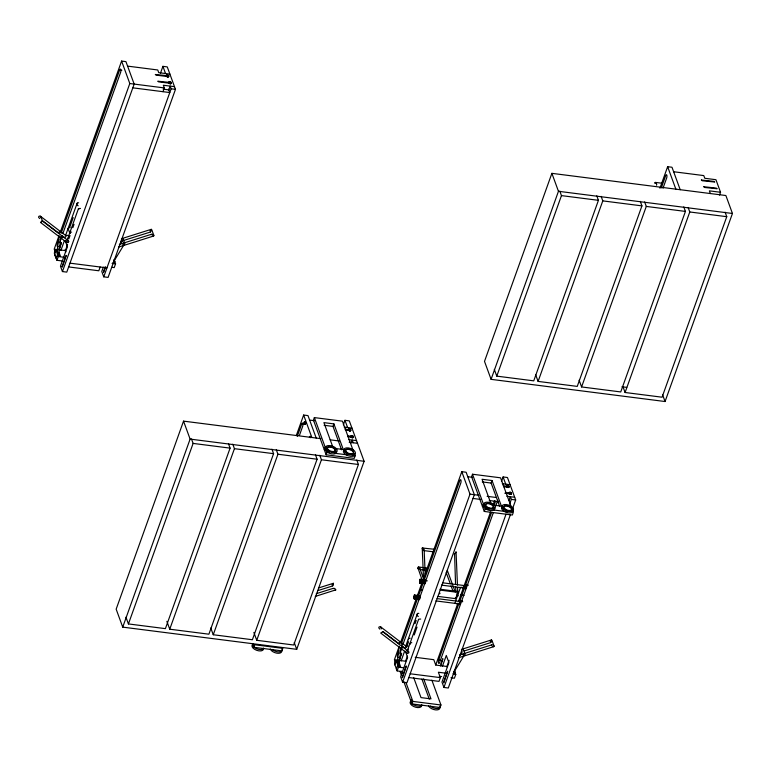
<?xml version="1.0" encoding="UTF-8"?>
<svg xmlns="http://www.w3.org/2000/svg" width="771" height="771" viewBox="0 0 771 771"><rect width="100%" height="100%" fill="white"/><g stroke="black" fill="none" stroke-linecap="round" stroke-linejoin="round"><path stroke-width="1.16" d="M304.651 422.884C305.374 420.031 306.55 425.255 304.169 423.954L304.478 421.853L305.624 422.585L304.892 423.693M310.723 437.436L310.713 436.878L310.79 437.687M310.867 437.514L310.212 436.791M310.973 437.465L310.636 436.357L310.058 436.868M41.162 217.981C41.326 214.386 36.401 216.391 39.649 218.54M423.578 580.168L422.229 547.988L434.497 549.28M422.633 547.767L423.992 549.434L423.742 550.581L433.071 551.776M457.569 587.492L457.907 596.022L456.779 595.646M415.174 597.323C414.576 590.316 412.813 602.671 415.174 597.323L419.925 597.93L419.79 596.002L419.087 595.636M420.831 581.527C420.234 574.52 418.47 586.885 420.831 581.527L425.582 582.134L425.496 582.645L420.744 582.038M425.582 582.134L425.303 579.927L424.561 580.091M58.943 236.35L57.256 250.614L56.004 250.382L54.616 254.266L56.129 258.401L57.526 254.517L58.721 254.738L60.861 236.832M397.45 661.229L399.137 646.965M401.045 647.438L398.935 665.286M304.478 421.853L305.075 424.339M464.527 586.529L465.327 584.736L467.91 585.064M304.555 422.903L305.432 421.708M304.805 422.932C305.634 419.491 305.557 425.708 304.776 423.607M304.902 422.922L305.403 421.978L304.025 422.537M310.347 437.562L310.376 437.022M446.293 572.757L447.411 570.675L455.208 591.877M41.094 217.249L42.492 221.065L42.029 221.662M382.657 631.777L380.71 633.049L407.252 653.316L408.669 653.066L408.302 651.293M405.16 648.247L406.664 646.802M440 593.178L439.721 593.882M414.239 598.971L419.173 599.597L419.838 598.441L415.087 597.833M458.957 601.775L459.67 600.522L462.253 600.86M464.903 586.394L465.424 585.709L465.241 588.148L441.484 585.122M381.25 628.895C382.079 625.233 376.393 626.669 379.833 629.146M169.215 82.805L171.104 83.239L170.275 81.639L168.974 82.593L170.921 83.422L170.979 82.005M506.904 486.434L508.34 486.944M78.632 202.85C76.763 201.549 76.175 205.953 78.208 205.77M80.502 208.44L78.459 208.594L67.53 239.077L67.597 241.044L68.889 241.468M418.826 613.456C416.947 612.155 416.369 616.569 418.393 616.376M420.687 619.055L418.643 619.209L407.714 649.693L407.782 651.659L409.083 652.083M59.088 235.531L54.211 249.12L55.02 251.317M60.302 232.129L121.596 61.073L125.943 61.632L134.164 84.078L66.778 272.124L62.432 271.565L60.456 266.178L67.414 246.768L65.159 240.61M59.088 239L57.468 243.501A2.188 0.742 -82.7 0 0 57.247 246.354A2.188 0.742 -82.7 0 0 58.22 246.45M61.102 233.362L119.65 69.968A2.188 0.742 -82.7 0 1 120.748 69.467A2.188 0.742 -82.7 0 1 120.575 72.503L62.837 233.642M65.39 250.594L55.657 249.351L54.307 253.119L56.938 260.299L62.345 260.983M59.608 242.653L61.217 238.143M58.962 249.043L61.449 242.547L59.28 249.92M77.119 203.245L65.554 235.531L67.829 235.357M56.938 260.299L58.288 256.541L55.657 249.351M60.919 250.373L64.398 240.658M69.592 227.676L73.197 217.605M68.831 238.885L70.036 235.531M72.84 227.696L74.045 224.332M65.265 250.922L67.588 244.455M62.432 271.565L129.807 83.528L121.596 61.073M160.484 73.139L162.922 66.345L167.268 66.904L175.48 89.349L108.104 277.396L103.748 276.837L101.782 271.45L103.324 267.142M166.449 75.712L167.23 74.7L168.676 75.741L168.386 76.541L166.671 76.319L166.95 75.5L168.676 75.741M166.671 76.319L166.738 74.903M167.23 74.7L167.028 75.288A1.06 0.549 19.7 0 0 166.565 75.895A1.06 0.549 19.7 0 0 167.808 76.531A1.06 0.549 19.7 0 0 168.483 76.04L168.107 76.647L156.205 75.134L155.308 74.488L166.594 75.616M167.538 75.346L167.75 74.758M167.644 76.743L167.933 75.934M100.153 267.017L98.813 270.775L68.638 266.93M162.98 91.691L164.329 87.923L163.346 85.234L174.497 86.66M169.553 82.16L169.765 81.581M169.206 83.201L169.263 81.784M170.063 82.227L170.275 81.639M170.169 83.615L171.201 82.622M104.952 267.026L103.526 272.336L105.637 266.872M168.801 89.86L170.15 86.101L171.133 88.79L103.748 276.837M114.06 259.74L115.563 263.846L114.214 267.604L111.901 267.306M320.852 438.641L183.537 421.13L116.161 609.177L122.724 627.131L296.719 649.327L364.105 461.28L349.311 420.87L344.965 420.32L343.346 424.85M122.724 627.131L190.109 439.094L183.537 421.13M228.447 443.633L230.086 448.124L165.399 628.644L128.429 623.932L193.116 443.412L191.468 438.921M271.941 449.175L273.58 453.666L208.893 634.196L169.745 629.203L234.432 448.674L232.794 444.183M315.435 454.726L317.083 459.217L252.396 639.737L213.249 634.745L277.936 454.225L276.288 449.734M296.334 435.442L303.639 415.049L307.995 415.598L316.206 438.053M297.259 436.338L301.702 423.944A2.188 0.742 -82.7 0 1 302.791 423.443A2.188 0.742 -82.7 0 1 302.627 426.469L299.399 435.49M353.079 450.264L342.43 421.168L314.356 417.593L313.45 420.108L326.143 454.794L354.226 458.379L355.123 455.863L354.303 453.627M309.373 437.147L309.817 436.473L310.819 437.022M310.299 437.263L310.559 436.675M324.283 449.715L325.189 447.199M253.823 647.283L254.729 644.768L282.803 648.344L281.897 650.869L253.823 647.283L252.599 643.93M341.553 449.801L333.005 426.421L333.901 423.896L323.907 422.624L332.879 447.122M356.761 459.998L358.409 464.489L293.722 645.009L256.743 640.296L321.43 459.767L319.792 455.285M326.143 454.794L327.049 452.278L314.356 417.593M350.381 429.929L350.487 430.603L348.723 430.295L349.282 428.666L350.497 429.1L350.333 430.632L345.389 430.016M348.723 430.295L348.781 428.878M349.07 429.254L349.282 428.666M349.581 429.322L349.793 428.734M349.687 430.71L350.728 429.707M351.027 436.559L352.318 435.615L353.253 436.588L352.964 437.398L351.248 437.176L351.027 436.559L352.029 436.415M351.248 437.176L351.807 435.548M352.106 436.203L352.318 435.615M352.222 437.591L353.253 436.588M351.316 435.76L351.537 436.367A1.06 0.549 19.7 0 0 351.142 437.07A1.06 0.549 19.7 0 0 352.617 437.591A1.06 0.549 19.7 0 0 352.742 436.781L353.031 435.972M351.181 442.891L352.193 440.068L353.176 442.766M551.882 173.34L484.506 361.377L491.079 379.342L665.065 401.527L732.45 213.48L725.877 195.526L551.882 173.34L558.455 191.295L491.079 379.342M399.272 646.137L394.405 659.735L395.61 663.021M400.486 642.744L416.321 598.566M417.535 595.164L422.007 582.703M422.816 580.438L461.781 471.688L466.137 472.247L474.348 494.693L406.963 682.74L402.616 682.181L400.641 676.793L407.599 657.374L405.353 651.216M596.793 195.834L598.431 200.325L533.744 380.845L496.775 376.132L561.461 195.612L559.813 191.121M398.867 650.734L397.653 654.116A2.188 0.742 -82.7 0 0 397.393 656.757A2.188 0.742 -82.7 0 0 398.202 657.355M401.691 642.85L417.439 598.903M418.653 595.52L423.096 583.127M424.31 579.744L459.844 480.584A2.188 0.742 -82.7 0 1 460.933 480.082A2.188 0.742 -82.7 0 1 460.769 483.109L403.021 644.248M405.575 661.21L395.841 659.966L394.501 663.725L397.123 670.905L402.529 671.599M394.8 664.872L396.198 660.988L397.422 661.142M399.792 653.268L401.816 647.63M399.147 659.648L401.633 653.162L399.108 661.566M396.323 669.016L397.711 665.132L398.915 665.286M417.304 613.861L405.739 646.137L408.023 645.963M397.123 670.905L398.472 667.146L395.841 659.966M401.113 660.978L404.582 651.273M407.377 645.009L408.572 641.645M414.991 623.739L416.195 620.385M414.229 634.947L417.034 627.112M511.221 506.904L500.572 477.808L472.498 474.232L471.592 476.748L484.284 511.443L512.368 515.018L513.264 512.503L512.445 510.267M405.459 661.537L407.387 656.14M402.616 682.181L470.002 494.134L461.781 471.688M482.424 506.354L483.33 503.839L472.498 474.232M431.866 680.167L440.945 704.983L440.039 707.508L411.965 703.923L412.87 701.408L405.903 682.383M499.695 506.441L491.146 483.06L492.043 480.535L482.048 479.263L491.011 503.762M484.284 511.443L485.19 508.918L488.698 509.371M438.073 596.407L455.661 598.653L457.907 592.379L457.579 591.482L439.99 589.237M455.478 601.438L457.396 596.099M458.157 593.959L460.451 587.55M435.721 665.007L457.646 603.828M458.456 601.563L490.52 512.079M492.958 505.275L494.587 500.745M501.487 481.49L503.106 476.96L507.453 477.509L515.674 499.965L512.426 509.024M640.287 201.385L641.935 205.876L577.248 386.396L538.1 381.404L602.787 200.884L601.139 196.393M493.324 512.686L439.624 662.549A2.188 0.742 -82.7 0 1 438.526 663.05A2.188 0.742 -82.7 0 1 438.699 660.024L458.88 603.683M459.689 601.428L491.59 512.407M494.009 505.641L495.628 501.14M495.743 505.921L497.767 500.283M440.752 664.149L442.862 658.694L440.704 666.067M506.634 486.318L507.424 485.306L508.87 486.347L508.581 487.156L506.865 486.935L507.135 486.115L508.87 486.347M442.429 666.25L446.293 655.466L448.924 662.646L441.966 682.065L443.942 687.453L448.288 688.002L510.392 514.691M508.503 486.703A1.06 0.549 19.7 0 1 508.156 487.359A1.06 0.549 19.7 0 1 506.807 486.887L507.424 485.306M507.646 486.173L507.935 485.373M507.829 487.349L508.118 486.549M508.426 486.328L508.638 485.74M446.486 673.276L438.371 672.235L440.347 677.622L438.998 681.381L408.832 677.536M446.785 666.809L449.098 660.333M509.458 492.399L509.39 493.816L511.106 494.038L511.395 493.228L509.949 492.187L509.679 493.006L511.395 493.228M509.39 493.816L509.949 492.187M510.46 492.255L509.66 492.997A1.06 0.549 19.7 0 0 509.284 493.71A1.06 0.549 19.7 0 0 510.759 494.23A1.06 0.549 19.7 0 0 510.884 493.421L511.173 492.621M510.363 494.23L510.643 493.43M508.985 500.475L510.335 496.717L511.318 499.406L509.698 503.935M443.942 687.453L506.046 514.132M454.63 671.377L455.757 674.452L454.408 678.21L450.929 677.767M683.79 206.927L685.429 211.418L620.742 391.938L581.594 386.946L646.281 206.426L644.643 201.935M659.928 188.22L667.638 166.7L671.994 167.249L680.205 189.705M661.258 187.989L665.701 175.595A2.188 0.742 -82.7 0 1 666.79 175.094A2.188 0.742 -82.7 0 1 666.626 178.12L662.993 188.259M725.106 212.198L726.754 216.69L662.067 397.21L625.088 392.497L689.775 211.977L688.137 207.486M719.536 195.092L720.538 192.278L715.941 179.701L704.79 178.284L703.798 175.586L673.632 171.74M151.511 230.924L151.289 229.324L121.789 238.624M310.308 436.906L310.886 436.386L311.07 437.379M333.178 588.591L334.662 588.369L335.848 589.854L315.262 596.426M310.434 437.196L310.752 436.588L310.973 437.205L309.817 436.473M455.565 584.351L454.572 554.012M447.132 571.745L447.459 570.704M455.632 552.499L456.056 552.026L454.312 554.484M333.371 585.237L333.342 583.3L318.587 587.945M491.512 641.877L491.484 639.94L461.983 649.24M120.69 243.694L122.502 240.725M123.986 244.783L113.665 261.648L114.937 261.822L114.185 259.75M460.268 655.292L462.08 652.324M453.849 672.254L464.171 655.398M67.53 239.077L68.233 238.412M407.714 649.693L408.148 649.153M64.677 237.516L66.094 236.331M419.896 583.175L425.207 583.454L420.455 582.847M459.42 601.698L460.056 602.296L459.583 603.944L435.827 600.908M304.169 423.954L305.47 423.636M168.126 76.425L167.028 76.377L166.921 75.693M348.839 429.717L350.169 430.401M352.019 436.569L351.277 436.887L352.694 437.282M118.464 247.105L153.641 236.013C154.605 234.904 151.309 233.334 151.145 234.837M458.658 657.721L493.825 646.628C494.934 645.394 490.905 643.852 491.445 645.693M66.258 240.157L67.491 240.147M656.497 185.213C657.692 184.144 654.165 180.799 654.955 183.517M41.287 222.221L40.516 222.434L42.444 221.007L67.829 240.379M168.974 82.593L170.458 82.815M348.492 429.678L349.976 429.91M151.289 229.324L150.075 230.77L150.644 231.955M333.342 583.3L332.118 584.746L332.696 585.921M491.484 639.94L490.26 641.385L490.838 642.561M120.71 241.39L150.432 232.023M119.36 244.397L151.367 234.307M317.613 590.682L332.474 585.989M316.264 593.689L333.409 588.283M464.325 650.926L490.616 642.638M459.545 655.013L491.551 644.922M153.641 236.013L152.398 235.936M335.684 589.988L335.144 590.075M493.825 646.628L492.582 646.541M304.824 424.31L305.692 423.106L305.181 421.679M406.702 650.618L407.339 650.618M305.094 424.069L304.873 423.462M427.433 568.131L418.576 567.003L417.795 567.427L421.92 579.464M170.748 83.384L158.672 81.861L157.776 81.215L169.051 82.343M351.846 436.145L351.595 436.135A1.06 0.549 19.7 0 0 351.219 436.849A1.06 0.549 19.7 0 0 352.694 437.369A1.06 0.549 19.7 0 0 352.819 436.559M352.617 437.35L353.185 437.109L352.675 436.569A1.33 0.684 19.7 0 1 352.8 437.735A1.33 0.684 19.7 0 1 350.795 436.916A1.33 0.684 19.7 0 1 352 436.27M127.591 66.123L157.756 69.968L158.739 72.667L169.899 74.083M119.65 69.968L121.828 70.248M129.807 83.528L164.329 87.923M171.133 88.79L175.48 89.349M163.115 89.137L168.685 89.85M132.814 87.836L169.784 92.559L168.55 89.185M655.196 182.37L662.318 183.276M720.538 192.278L709.387 190.851L710.37 193.55M558.455 191.295L732.45 213.48M561.461 195.612L598.431 200.325M602.787 200.884L641.935 205.876M646.281 206.426L685.429 211.418M689.775 211.977L726.754 216.69M112.913 262.824L114.156 262.988L113.453 261.061M58.288 256.541L64.774 257.369M112.094 263.403L115.563 263.846M69.988 263.162L106.957 267.884M621.966 386.772L626.717 387.379M309.634 420.089L314.279 420.687M344.136 427.057L351.942 428.059M304.179 422.094L305.114 422.209M304.699 422.469L305.624 422.585M324.119 425.284L333.005 426.421M345.071 429.129L348.637 429.582M301.702 423.944L303.87 424.223M347.528 435.856L352.289 436.463M347.856 436.743L351.422 437.196M348.733 439.634L356.539 440.626M309.528 436.704L310.462 436.82M330.123 439.827L339.413 441.012M349.186 442.255L357.532 443.325M335.501 448.52L343.278 449.503L333.901 423.896M327.049 452.278L329.39 452.577M335.24 453.329L346.94 454.813M352.79 455.565L355.123 455.863M190.109 439.094L364.105 461.28M467.775 476.729L472.421 477.326M193.116 443.412L230.086 448.124M234.432 448.674L273.58 453.666M277.936 454.225L317.083 459.217M321.43 459.767L358.409 464.489M502.278 483.696L510.084 484.699M482.26 481.923L491.146 483.06M503.212 485.769L506.778 486.222M503.53 486.655L508.475 487.272L508.523 486.568M505.67 492.496L510.431 493.103M504.803 493.228L511.212 493.922L510.816 493.209A1.33 0.684 19.7 0 1 510.855 494.384A1.33 0.684 19.7 0 1 508.879 493.421A1.33 0.684 19.7 0 1 510.469 493.016M506.875 496.273L514.681 497.266M470.002 494.134L478.993 495.281M487.108 496.322L496.399 497.507M511.318 499.406L515.674 499.965M472.999 498.452L481.123 499.492M489.248 500.524L498.529 501.709M492.534 505.015L501.42 506.152L492.043 480.535M493.382 509.968L507.414 511.751M420.108 569.538L426.961 570.415M419.993 579.243L425.303 579.927M465.125 584.852L468.093 585.237M419.81 579.484L425.447 580.216M420.802 580.004L427.298 580.842M442.737 582.818L465.308 585.69M420.86 580.476L425.611 581.083M420.87 580.997L425.621 581.604M420.619 582.49L425.37 583.098M419.723 583.011L425.023 583.695M440.318 590.143L457.907 592.379M420.205 589.776L422.566 590.085M460.489 594.923L464.046 595.376M414.335 595.029L419.646 595.713M459.468 600.648L462.436 601.033M459.67 600.522L462.59 601.341M414.152 595.279L419.79 596.002M415.145 595.79L419.896 596.397M460.21 601.043L462.706 601.765M437.08 598.604L459.651 601.486M415.203 596.272L419.954 596.87M415.212 596.793L419.964 597.4M414.962 598.277L419.713 598.884M414.798 598.633L419.549 599.24M414.066 598.807L419.366 599.491M438.699 660.024L440.867 660.304M415.212 657.297L433.774 659.668L435.74 665.055L447.334 666.529M398.491 660.978L397.258 660.824L399.359 666.587L400.592 666.742L398.838 661.942M453.907 672.273L455.131 672.428L454.37 670.365M453.107 673.44L454.341 673.594L453.637 671.676M398.472 667.146L403.879 667.84M453.435 674.153L455.757 674.452M439.345 676.292L441.658 676.591M410.172 673.777L440.347 677.622M412.87 701.408L440.945 704.983M465.327 584.736C467.322 585.44 465.106 591.502 464.499 587.656M424.831 583.811L424.329 583.329M459.583 603.944L459.217 603.414M79.076 208.931L78.42 208.681M418.576 567.003L419.694 568.073L423.24 577.749M351.537 436.367L352.511 436.791M40.564 222.491L67.067 242.701L68.484 242.451L68.118 240.677M305.47 422.402L305.143 423.78L305.306 422.132M40.4 216.217L65.651 235.483M42.135 220.458L59.059 233.372M61.873 235.521L64.697 237.68M380.595 626.823L406.77 646.802M383.264 631.786L399.243 643.987M403.002 646.85L404.881 648.286M382.638 631.622L408.013 650.984M66.74 242.47L66.21 241.815M406.924 653.085L406.24 652.044M509.486 493.642L510.788 493.594M456.866 593.747L457.916 595.771M418.19 568.911L417.843 568.323M422.768 549.656L422.219 548.239M667.638 166.7L675.859 189.146M662.607 394.791L665.065 401.527M623.035 386.888L625.088 392.497M579.127 380.219L581.594 386.946M535.633 374.667L538.1 381.404M494.307 369.396L496.775 376.132M510.884 493.421L511.106 494.038M506.923 485.518L507.154 486.135M503.106 476.96L505.737 484.14M491.917 640.258L494.047 646.098M446.293 572.853L450.235 583.608M451.016 585.758L452.982 591.126M455.333 597.747L455.661 598.653M463.448 649.886L464.682 653.249M352.742 436.781L352.964 437.398M344.965 420.32L347.596 427.5M423.655 678.837L430.989 698.873L421.005 697.601L413.67 677.555M421.939 679.126L429.274 699.162M401.18 642.841L402.819 647.332M401.807 671.194L402.626 673.43M400.091 671.474L401.315 674.827M403.773 681.545L411.965 703.923M303.639 415.049L311.86 437.494M170.69 82.805L170.921 83.422M162.922 66.345L165.543 73.534M151.723 229.652L153.863 235.483M294.252 642.59L296.719 649.327M123.254 239.27L124.902 243.761M253.871 632.432L256.743 640.296M68.243 228.891L69.891 233.382M210.782 628.008L213.249 634.745M65.063 249.698L65.882 251.944M59.001 252.29L60.408 256.126L59.174 255.972L57.064 250.209M166.873 621.339L169.745 629.203M125.962 617.195L128.429 623.932M419.694 568.073L419.8 568.69M304.641 423.655L305.133 423.809L305.355 422.325M460.326 601.467L459.767 604.782L458.832 603.452M456.056 552.026L457.463 585.131M455.671 586.741L455.873 591.511M424.156 550.108L425.178 574M69.988 233.603A1.166 0.916 -20.1 0 1 70.469 232.273M71.337 232.09A1.166 0.916 -20.1 0 1 71.607 232.158M68.349 229.112A1.166 0.916 -20.1 0 1 69.101 227.657M69.689 227.609A1.166 0.916 -20.1 0 1 69.959 227.676M61.275 236.186A1.166 0.916 -20.1 0 1 62.615 237.208M62.056 237.825A1.166 0.916 -20.1 0 1 60.389 237.179M58.914 232.196A1.166 0.916 -20.1 0 1 61.015 232.466M58.769 232.929A1.166 0.916 -20.1 0 1 58.789 232.437M121.375 239.029A1.166 0.916 -20.1 0 1 123.158 239.058M124.324 244.879A1.166 0.916 -20.1 0 1 122.955 244.86M122.705 243.973A1.166 0.916 -20.1 0 1 124.401 243.241M170.854 82.738A1.33 0.684 19.7 0 1 170.757 83.76A1.33 0.684 19.7 0 1 168.897 83.143A1.33 0.684 19.7 0 1 169.321 82.227M170.767 82.593A1.06 0.549 19.7 0 1 170.776 83.364A1.06 0.549 19.7 0 1 169.408 83.085A1.06 0.549 19.7 0 1 169.167 82.266M170.844 82.969A1.06 0.549 19.7 0 1 170.497 83.625A1.06 0.549 19.7 0 1 169.148 83.152A1.06 0.549 19.7 0 1 169.254 82.41M170.67 82.333A1.33 0.684 19.7 0 1 170.834 83.547A1.33 0.684 19.7 0 1 168.83 82.728A1.33 0.684 19.7 0 1 170.034 82.083M168.521 76.059A1.33 0.684 19.7 0 1 168.049 76.907A1.33 0.684 19.7 0 1 166.314 76.194A1.33 0.684 19.7 0 1 166.787 75.346M168.435 76.406A1.06 0.549 19.7 0 1 166.873 76.474A1.06 0.549 19.7 0 1 166.95 75.5M168.406 75.635A1.33 0.684 19.7 0 1 168.126 76.686A1.33 0.684 19.7 0 1 166.266 75.78A1.33 0.684 19.7 0 1 167.509 75.201M457.27 603.279A1.166 0.598 19.7 0 1 455.565 603.346M455.343 603.182A1.166 0.598 19.7 0 1 455.092 602.508M462.995 587.068A1.166 0.598 19.7 0 1 462.427 587.618A1.166 0.598 19.7 0 1 461.087 587.145M410.182 644.209A1.166 0.916 -20.1 0 1 410.654 642.879M411.232 642.706A1.166 0.916 -20.1 0 1 411.791 642.773M408.534 639.718A1.166 0.916 -20.1 0 1 409.015 638.388M409.883 638.215A1.166 0.916 -20.1 0 1 410.153 638.282M401.758 646.734A1.166 0.916 -20.1 0 1 402.848 647.573M401.961 648.565A1.166 0.916 -20.1 0 1 400.602 648.025M399.821 642.301A1.166 0.916 -20.1 0 1 401.151 643.322M398.954 643.534A1.166 0.916 -20.1 0 1 399.291 642.6M462.292 651.177A1.166 0.916 -20.1 0 1 461.733 651.11M461.376 649.857A1.166 0.916 -20.1 0 1 463.169 649.49M465.067 654.858A1.166 0.916 -20.1 0 1 464.508 655.485M462.841 654.83A1.166 0.916 -20.1 0 1 464.99 654.155M508.513 486.462A1.33 0.684 19.7 0 1 508.137 487.523A1.33 0.684 19.7 0 1 506.345 486.472A1.33 0.684 19.7 0 1 507.944 486.135M506.807 486.887A1.06 0.549 19.7 0 1 506.913 486.144M508.59 486.25A1.33 0.684 19.7 0 1 508.108 487.301A1.33 0.684 19.7 0 1 506.422 486.135A1.33 0.684 19.7 0 1 508.33 486.067M494.674 507.829A6.033 3.103 19.7 0 1 488.072 510.055A6.033 3.103 19.7 0 1 484.159 504.128M486.443 506.923A4.192 2.159 19.7 0 1 486.665 503.791A4.192 2.159 19.7 0 1 492.341 505.362A4.192 2.159 19.7 0 1 492.12 508.494M490.279 508.571A4.192 2.159 19.7 0 1 488.197 507.993M513.043 511.028A6.033 3.103 19.7 0 1 505.554 512.089A6.033 3.103 19.7 0 1 502.384 506.46M504.668 509.245A4.192 2.159 19.7 0 1 504.889 506.123A4.192 2.159 19.7 0 1 510.556 507.684A4.192 2.159 19.7 0 1 510.344 510.816M508.503 510.894A4.192 2.159 19.7 0 1 506.422 510.315M440.231 705.696A6.033 3.103 19.7 0 1 437.282 708.53A6.033 3.103 19.7 0 1 430.353 706.101M439.73 707.084A6.033 3.103 19.7 0 1 435.374 709.86A6.033 3.103 19.7 0 1 428.464 705.648M421.891 705.012A6.033 3.103 19.7 0 1 413.96 704.983A6.033 3.103 19.7 0 1 411.492 699.673M421.506 704.761A6.033 3.103 19.7 0 1 415.646 707.229A6.033 3.103 19.7 0 1 410.355 701.677M352.713 436.309A1.33 0.684 19.7 0 1 352.877 437.514A1.33 0.684 19.7 0 1 350.872 436.694A1.33 0.684 19.7 0 1 352.077 436.049M350.371 429.823A1.33 0.684 19.7 0 1 350.275 430.854A1.33 0.684 19.7 0 1 348.425 430.237A1.33 0.684 19.7 0 1 348.839 429.312M350.439 429.842A1.06 0.549 19.7 0 1 350.092 430.497A1.06 0.549 19.7 0 1 348.743 430.025A1.06 0.549 19.7 0 1 348.858 429.283M350.458 430.228A1.06 0.549 19.7 0 1 349.167 430.565A1.06 0.549 19.7 0 1 348.781 429.505M350.448 429.611A1.33 0.684 19.7 0 1 350.352 430.632A1.33 0.684 19.7 0 1 348.502 430.016A1.33 0.684 19.7 0 1 348.916 429.1M336.532 451.18A6.033 3.103 19.7 0 1 329.198 453.126A6.033 3.103 19.7 0 1 326.981 447.084M327.241 448.394A4.192 2.159 19.7 0 1 332.436 447.652A4.192 2.159 19.7 0 1 334.643 451.575M333.978 451.854A4.192 2.159 19.7 0 1 332.137 451.931M329.111 450.862A4.192 2.159 19.7 0 1 328.301 450.283M327.694 449.647A4.192 2.159 19.7 0 1 327.338 449.001M354.756 453.512A6.033 3.103 19.7 0 1 348.155 455.738A6.033 3.103 19.7 0 1 344.242 449.811M345.553 451.324A4.192 2.159 19.7 0 1 348.926 449.454A4.192 2.159 19.7 0 1 353.484 452.741A4.192 2.159 19.7 0 1 349.311 454.042M348.28 453.676A4.192 2.159 19.7 0 1 346.526 452.606M282.09 649.057A6.033 3.103 19.7 0 1 279.141 651.89A6.033 3.103 19.7 0 1 272.211 649.452M281.723 651.322A6.033 3.103 19.7 0 1 276.481 653.095A6.033 3.103 19.7 0 1 270.322 649.009M263.749 648.372A6.033 3.103 19.7 0 1 256.521 648.671A6.033 3.103 19.7 0 1 252.715 643.64M263.364 648.122A6.033 3.103 19.7 0 1 256.753 650.348A6.033 3.103 19.7 0 1 252.849 644.431M62.066 266.525L62.297 267.151L66.19 255.403L62.066 266.525M402.25 677.14L402.481 677.767L406.317 665.971L402.25 677.14M443.556 682.316L443.778 682.942L447.681 671.194L443.556 682.316M414.056 596.735C414.413 600.966 415.482 593.506 414.056 596.735M419.713 580.948C420.079 585.17 421.139 577.72 419.713 580.948M701.388 180.009L702.246 180.751L714.717 182.033L713.83 181.387L701.388 180.009M703.856 186.736L704.713 187.478L717.184 188.76L716.288 188.114L703.856 186.736M507.463 485.903L507.212 485.894A1.06 0.549 19.7 0 0 507 486.771A1.06 0.549 19.7 0 0 508.629 486.973A1.06 0.549 19.7 0 0 507.723 485.961L507.463 485.903M509.988 492.785L509.737 492.775A1.06 0.549 19.7 0 0 509.535 493.652A1.06 0.549 19.7 0 0 511.154 493.854A1.06 0.549 19.7 0 0 510.248 492.842L509.988 492.785M509.313 493.671A1.33 0.684 19.7 0 0 511.443 493.903A1.33 0.684 19.7 0 0 509.891 492.63A1.33 0.684 19.7 0 0 509.313 493.671M485.306 506.836A6.033 3.103 19.7 0 0 495.059 508.079A6.033 3.103 19.7 0 0 488.265 502.22A6.033 3.103 19.7 0 0 485.306 506.836M486.597 506.489A4.192 2.159 19.7 0 0 493.382 507.357A4.192 2.159 19.7 0 0 488.66 503.29A4.192 2.159 19.7 0 0 486.597 506.489M503.53 509.159A6.033 3.103 19.7 0 0 513.284 510.402A6.033 3.103 19.7 0 0 506.489 504.552A6.033 3.103 19.7 0 0 503.53 509.159M504.822 508.812A4.192 2.159 19.7 0 0 511.607 509.679A4.192 2.159 19.7 0 0 506.884 505.612A4.192 2.159 19.7 0 0 504.822 508.812M327.164 450.197A6.033 3.103 19.7 0 0 336.917 451.44A6.033 3.103 19.7 0 0 330.123 445.58A6.033 3.103 19.7 0 0 327.164 450.197M328.456 449.85A4.192 2.159 19.7 0 0 335.24 450.717A4.192 2.159 19.7 0 0 330.518 446.65A4.192 2.159 19.7 0 0 328.456 449.85M345.389 452.519A6.033 3.103 19.7 0 0 355.142 453.762A6.033 3.103 19.7 0 0 348.347 447.912A6.033 3.103 19.7 0 0 345.389 452.519M346.68 452.172A4.192 2.159 19.7 0 0 353.465 453.04A4.192 2.159 19.7 0 0 348.743 448.973A4.192 2.159 19.7 0 0 346.68 452.172"/></g></svg>
